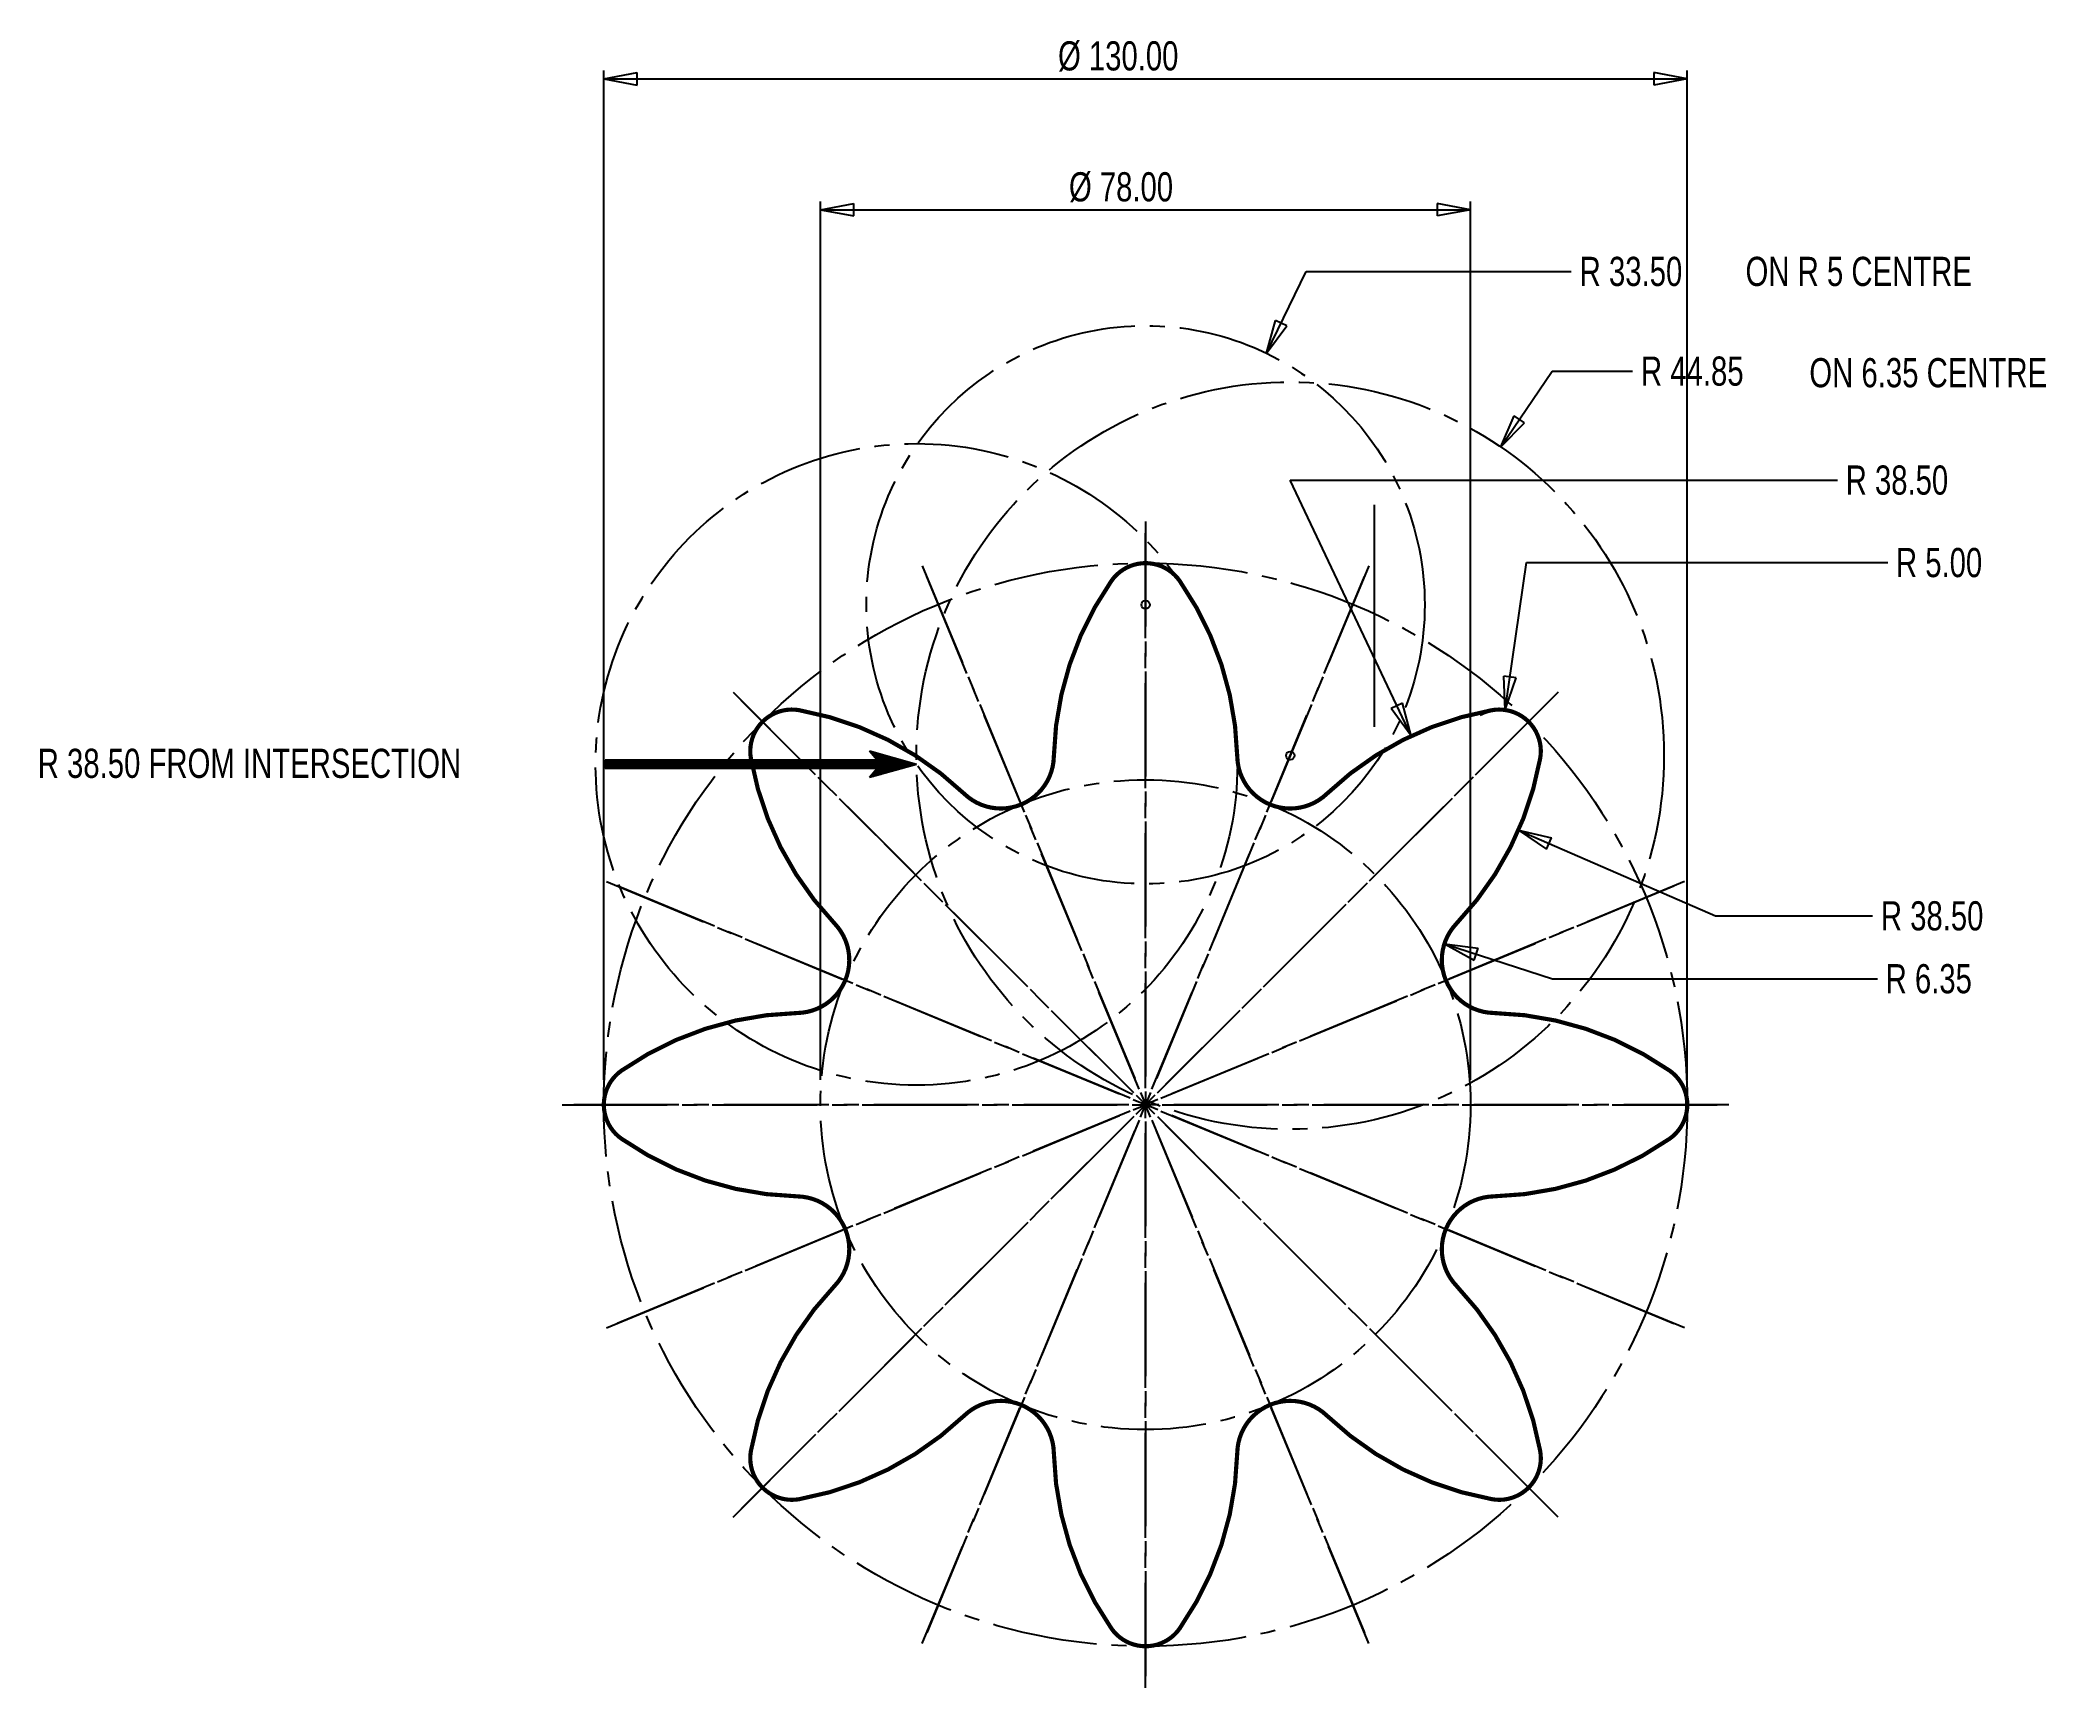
# Model space of a CAD drawing. Extents: x 194 to 434, y 4 to 202.
import ezdxf

# ---------------------------------------------------------------- set-up
doc = ezdxf.new("R2010")
doc.units = 0
doc.header["$MEASUREMENT"] = 0
doc.linetypes.add('DAXCADSINGLECENTRE', pattern=[18, 12.6, -1.8, 1.8, -1.8])
doc.linetypes.add('DAXCADSOLID', pattern=[0])
doc.layers.add('DAXCAD1', color=7, linetype='DAXCADSOLID')

# ---------------------------------------------------------------- blocks, each defined once
blk = doc.blocks.new('*X10')
at = {"layer": 'DAXCAD1', "color": 1, "linetype": 'DAXCADSOLID'}
for p, q in [((292.977295, 114.14917), (294.613312, 115.785202)), ((293.08429, 116.165375), (293.120239, 116.201302)), ((293.182465, 116.051414), (293.286133, 116.155067)), ((293.189423, 114.14917), (294.779205, 115.738968)), ((293.28064, 115.937454), (293.452026, 116.108833)), ((293.378815, 115.823494), (293.61792, 116.062607)), ((293.40155, 114.14917), (294.945099, 115.692734)), ((293.473328, 113.584541), (295.44281, 115.554031)), ((293.47699, 115.709534), (293.783813, 116.016373)), ((293.575165, 115.595573), (293.949738, 115.970139)), ((293.613678, 114.14917), (295.111023, 115.6465)), ((293.67334, 115.481613), (294.115631, 115.923904)), ((293.771515, 115.367653), (294.281525, 115.87767)), ((293.825806, 114.14917), (295.276917, 115.600266)), ((293.86969, 115.253693), (294.447418, 115.831436)), ((261.324951, 114.953041), (261.521088, 115.14917)), ((261.324951, 114.740906), (261.733215, 115.14917)), ((261.324951, 114.52877), (261.945343, 115.14917)), ((261.324951, 114.316643), (262.157471, 115.14917)), ((261.369598, 114.14917), (262.369598, 115.14917)), ((261.581757, 114.14917), (262.581757, 115.14917)), ((261.793884, 114.14917), (262.793884, 115.14917)), ((262.006012, 114.14917), (263.006012, 115.14917)), ((262.21814, 114.14917), (263.21814, 115.14917)), ((262.430267, 114.14917), (263.430267, 115.14917)), ((262.642395, 114.14917), (263.642395, 115.14917)), ((262.854523, 114.14917), (263.854523, 115.14917)), ((263.066681, 114.14917), (264.066681, 115.14917)), ((263.278809, 114.14917), (264.278809, 115.14917)), ((263.490936, 114.14917), (264.490936, 115.14917)), ((263.703064, 114.14917), (264.703064, 115.14917)), ((263.915192, 114.14917), (264.915192, 115.14917)), ((264.127319, 114.14917), (265.127319, 115.14917)), ((264.339447, 114.14917), (265.339447, 115.14917)), ((264.551605, 114.14917), (265.551605, 115.14917)), ((264.763733, 114.14917), (265.763733, 115.14917)), ((264.975861, 114.14917), (265.975861, 115.14917)), ((265.187988, 114.14917), (266.187988, 115.14917)), ((265.400116, 114.14917), (266.400116, 115.14917)), ((265.612244, 114.14917), (266.612244, 115.14917)), ((265.824371, 114.14917), (266.824371, 115.14917)), ((266.03653, 114.14917), (267.03653, 115.14917)), ((266.248657, 114.14917), (267.248657, 115.14917)), ((266.460785, 114.14917), (267.460785, 115.14917)), ((266.672913, 114.14917), (267.672913, 115.14917)), ((266.88504, 114.14917), (267.88504, 115.14917)), ((267.097168, 114.14917), (268.097168, 115.14917)), ((267.309296, 114.14917), (268.309296, 115.14917)), ((267.521454, 114.14917), (268.521454, 115.14917)), ((267.733582, 114.14917), (268.733582, 115.14917)), ((267.945709, 114.14917), (268.945709, 115.14917)), ((268.157837, 114.14917), (269.157837, 115.14917)), ((268.369965, 114.14917), (269.369965, 115.14917)), ((268.582092, 114.14917), (269.582092, 115.14917)), ((268.79422, 114.14917), (269.79422, 115.14917)), ((269.006378, 114.14917), (270.006378, 115.14917)), ((269.218506, 114.14917), (270.218506, 115.14917)), ((269.430634, 114.14917), (270.430634, 115.14917)), ((269.642761, 114.14917), (270.642761, 115.14917)), ((269.854889, 114.14917), (270.854889, 115.14917)), ((270.067017, 114.14917), (271.067017, 115.14917)), ((270.279144, 114.14917), (271.279144, 115.14917)), ((270.491302, 114.14917), (271.491302, 115.14917)), ((270.70343, 114.14917), (271.70343, 115.14917)), ((270.915558, 114.14917), (271.915558, 115.14917)), ((271.127686, 114.14917), (272.127686, 115.14917)), ((271.339813, 114.14917), (272.339813, 115.14917)), ((271.551941, 114.14917), (272.551941, 115.14917)), ((271.764069, 114.14917), (272.764069, 115.14917)), ((271.976227, 114.14917), (272.976227, 115.14917)), ((272.188354, 114.14917), (273.188354, 115.14917)), ((272.400482, 114.14917), (273.400482, 115.14917)), ((272.61261, 114.14917), (273.61261, 115.14917)), ((272.824738, 114.14917), (273.824738, 115.14917)), ((273.036865, 114.14917), (274.036865, 115.14917)), ((273.248993, 114.14917), (274.248993, 115.14917)), ((273.461151, 114.14917), (274.461151, 115.14917)), ((273.673279, 114.14917), (274.673279, 115.14917)), ((273.885406, 114.14917), (274.885406, 115.14917)), ((274.097534, 114.14917), (275.097534, 115.14917)), ((274.309662, 114.14917), (275.309662, 115.14917)), ((274.52179, 114.14917), (275.52179, 115.14917)), ((274.733917, 114.14917), (275.733917, 115.14917)), ((274.946075, 114.14917), (275.946075, 115.14917)), ((275.158203, 114.14917), (276.158203, 115.14917)), ((275.370331, 114.14917), (276.370331, 115.14917)), ((275.582458, 114.14917), (276.582458, 115.14917)), ((275.794586, 114.14917), (276.794586, 115.14917)), ((276.006714, 114.14917), (277.006714, 115.14917)), ((276.218842, 114.14917), (277.218842, 115.14917)), ((276.431, 114.14917), (277.431, 115.14917)), ((276.643127, 114.14917), (277.643127, 115.14917)), ((276.855255, 114.14917), (277.855255, 115.14917)), ((277.067383, 114.14917), (278.067383, 115.14917)), ((277.27951, 114.14917), (278.27951, 115.14917)), ((277.491638, 114.14917), (278.491638, 115.14917)), ((277.703766, 114.14917), (278.703766, 115.14917)), ((277.915924, 114.14917), (278.915924, 115.14917)), ((278.128052, 114.14917), (279.128052, 115.14917)), ((278.340179, 114.14917), (279.340179, 115.14917)), ((278.552307, 114.14917), (279.552307, 115.14917)), ((278.764435, 114.14917), (279.764435, 115.14917)), ((278.976563, 114.14917), (279.976563, 115.14917)), ((279.18869, 114.14917), (280.18869, 115.14917)), ((279.400848, 114.14917), (280.400848, 115.14917)), ((279.612976, 114.14917), (280.612976, 115.14917)), ((279.825104, 114.14917), (280.825104, 115.14917)), ((280.037231, 114.14917), (281.037231, 115.14917)), ((280.249359, 114.14917), (281.249359, 115.14917)), ((280.461487, 114.14917), (281.461487, 115.14917)), ((280.673615, 114.14917), (281.673615, 115.14917)), ((280.885773, 114.14917), (281.885773, 115.14917)), ((281.0979, 114.14917), (282.0979, 115.14917)), ((281.310028, 114.14917), (282.310028, 115.14917)), ((281.522156, 114.14917), (282.522156, 115.14917)), ((281.734283, 114.14917), (282.734283, 115.14917)), ((281.946411, 114.14917), (282.946411, 115.14917)), ((282.158539, 114.14917), (283.158539, 115.14917)), ((282.370697, 114.14917), (283.370697, 115.14917)), ((282.582825, 114.14917), (283.582825, 115.14917)), ((282.794952, 114.14917), (283.794952, 115.14917)), ((283.00708, 114.14917), (284.00708, 115.14917)), ((283.219208, 114.14917), (284.219208, 115.14917)), ((283.431335, 114.14917), (284.431335, 115.14917)), ((283.643463, 114.14917), (284.643463, 115.14917)), ((283.855621, 114.14917), (284.855621, 115.14917)), ((284.067749, 114.14917), (285.067749, 115.14917)), ((284.279877, 114.14917), (285.279877, 115.14917)), ((284.492004, 114.14917), (285.492004, 115.14917)), ((284.704132, 114.14917), (285.704132, 115.14917)), ((284.91626, 114.14917), (285.91626, 115.14917)), ((285.128387, 114.14917), (286.128387, 115.14917)), ((285.340546, 114.14917), (286.340546, 115.14917)), ((285.552673, 114.14917), (286.552673, 115.14917)), ((285.764801, 114.14917), (286.764801, 115.14917)), ((285.976929, 114.14917), (286.976929, 115.14917)), ((286.189056, 114.14917), (287.189056, 115.14917)), ((286.401184, 114.14917), (287.401184, 115.14917)), ((286.613312, 114.14917), (287.613312, 115.14917)), ((286.82547, 114.14917), (287.82547, 115.14917)), ((287.037598, 114.14917), (288.037598, 115.14917)), ((287.249725, 114.14917), (288.249725, 115.14917)), ((287.461853, 114.14917), (288.461853, 115.14917)), ((287.673981, 114.14917), (288.673981, 115.14917)), ((287.886108, 114.14917), (288.886108, 115.14917)), ((288.098236, 114.14917), (289.098236, 115.14917)), ((288.310394, 114.14917), (289.310394, 115.14917)), ((288.522522, 114.14917), (289.522522, 115.14917)), ((288.73465, 114.14917), (289.73465, 115.14917)), ((288.946777, 114.14917), (289.946777, 115.14917)), ((289.158905, 114.14917), (290.158905, 115.14917)), ((289.371033, 114.14917), (290.371033, 115.14917)), ((289.58316, 114.14917), (290.58316, 115.14917)), ((289.795319, 114.14917), (290.795319, 115.14917)), ((290.007446, 114.14917), (291.007446, 115.14917)), ((290.219574, 114.14917), (291.219574, 115.14917)), ((290.431702, 114.14917), (291.431702, 115.14917)), ((290.643829, 114.14917), (291.643829, 115.14917)), ((290.855957, 114.14917), (291.855957, 115.14917)), ((291.068085, 114.14917), (292.068085, 115.14917)), ((291.280243, 114.14917), (292.280243, 115.14917)), ((291.492371, 114.14917), (292.492371, 115.14917)), ((291.704498, 114.14917), (292.704498, 115.14917)), ((291.916626, 114.14917), (292.916626, 115.14917)), ((292.128754, 114.14917), (293.128754, 115.14917)), ((292.340881, 114.14917), (293.340881, 115.14917)), ((292.553009, 114.14917), (293.553009, 115.14917)), ((292.765167, 114.14917), (293.765167, 115.14917)), ((293.227966, 113.12706), (295.608704, 115.507797)), ((293.522064, 113.209023), (295.774597, 115.461563)), ((293.816162, 113.290977), (295.940491, 115.415329)), ((294.110229, 113.37294), (296.106415, 115.369102)), ((294.404327, 113.454895), (296.272308, 115.322868)), ((294.698425, 113.536858), (296.438202, 115.276634)), ((294.992523, 113.618813), (296.604095, 115.2304)), ((295.286621, 113.700775), (296.769989, 115.184166)), ((295.580688, 113.782738), (296.935883, 115.137932)), ((295.874786, 113.864693), (297.101807, 115.091698)), ((296.168884, 113.946655), (297.2677, 115.045464)), ((296.462982, 114.02861), (297.433594, 114.999229)), ((296.75705, 114.110573), (297.599487, 114.952995)), ((297.051147, 114.192528), (297.765381, 114.906761)), ((297.345245, 114.27449), (297.931274, 114.860527)), ((297.639343, 114.356445), (298.097198, 114.814293)), ((297.933441, 114.438408), (298.263092, 114.768059)), ((298.227509, 114.52037), (298.428986, 114.721825)), ((298.521606, 114.602325), (298.594879, 114.675598))]:
    blk.add_line(p, q, dxfattribs=at)

msp = doc.modelspace()

# ---------------------------------------------------------------- linework, layer by layer
at = {"layer": 'DAXCAD1', "color": 1, "linetype": 'DAXCADSOLID'}
for p, q in [((261.172668, 76.804749), (261.172668, 197.940018)), ((261.172668, 196.940018), (265.172668, 197.690018)), ((265.172668, 196.190018), (265.172668, 197.690018)), ((387.172668, 197.690018), (387.172668, 196.190018)), ((391.172668, 196.940018), (387.172668, 197.690018)), ((391.172668, 76.804749), (391.172668, 197.940018)), ((261.172668, 196.940018), (265.172668, 196.190018)), ((261.172668, 196.940018), (326.172668, 196.940018)), ((326.172668, 196.940018), (391.172668, 196.940018)), ((391.172668, 196.940018), (387.172668, 196.190018)), ((287.172668, 76.804749), (287.172668, 182.22229)), ((287.172668, 181.22229), (291.172668, 181.97229)), ((287.172668, 181.22229), (291.172668, 180.47229)), ((287.172668, 181.22229), (326.172668, 181.22229)), ((291.172668, 180.47229), (291.172668, 181.97229)), ((326.172668, 181.22229), (365.172668, 181.22229)), ((361.172668, 181.97229), (361.172668, 180.47229)), ((365.172668, 181.22229), (361.172668, 181.97229)), ((365.172668, 181.22229), (361.172668, 180.47229)), ((365.172668, 76.804749), (365.172668, 182.22229)), ((340.700134, 163.990906), (345.430023, 173.818954)), ((345.430023, 173.818954), (377.256104, 173.81897)), ((340.700134, 163.990906), (341.758942, 167.920456)), ((340.700134, 163.990906), (343.110565, 167.269974)), ((343.110565, 167.269974), (341.758942, 167.920456)), ((368.784332, 152.764862), (374.977692, 161.853058)), ((374.977692, 161.853058), (384.611786, 161.853043)), ((368.784332, 152.764862), (370.417145, 156.492645)), ((371.656677, 155.647934), (370.417145, 156.492645)), ((368.784332, 152.764862), (371.656677, 155.647934)), ((358.030487, 118.058189), (343.505554, 148.777664)), ((343.505554, 148.777664), (409.180664, 148.777649)), ((353.652649, 119.1492), (353.652649, 145.807861)), ((369.313782, 121.17981), (371.869049, 138.873672)), ((371.869049, 138.873672), (415.216095, 138.873672)), ((370.627808, 125.03154), (369.143219, 125.245941)), ((369.313782, 121.17981), (369.143219, 125.245941)), ((369.313782, 121.17981), (370.627808, 125.03154)), ((356.998718, 121.994926), (355.64267, 121.353752)), ((358.030487, 118.058189), (355.64267, 121.353752)), ((358.030487, 118.058189), (356.998718, 121.994926)), ((261.324951, 115.14917), (261.324951, 114.14917)), ((370.924347, 106.760384), (374.891479, 105.852356)), ((370.924347, 106.760384), (374.29306, 104.476891)), ((370.924347, 106.760384), (394.571045, 96.472694)), ((374.29306, 104.476891), (374.891479, 105.852356)), ((394.571045, 96.472694), (413.407074, 96.472694)), ((362.025665, 93.104042), (366.063171, 92.593071)), ((362.025665, 93.104042), (365.603821, 91.165138)), ((362.025665, 93.104042), (375.011353, 88.926674)), ((365.603821, 91.165138), (366.063171, 92.593071)), ((375.011353, 88.926674), (413.975464, 88.926666))]:
    msp.add_line(p, q, dxfattribs=at)
at = {"layer": 'DAXCAD1', "color": 1, "linetype": 'DAXCADSINGLECENTRE'}
for p, q in [((326.17276, 143.804764), (326.172607, 3.804771)), ((326.172607, 3.804752), (326.172729, 143.804749)), ((352.960571, 138.476288), (299.384735, 9.133209)), ((299.384766, 9.133198), (352.960541, 138.476288)), ((352.960449, 9.133124), (299.384857, 138.476303)), ((299.384888, 138.476349), (352.960449, 9.133156)), ((276.67514, 24.30732), (375.670166, 123.302193)), ((375.670197, 123.30217), (276.67514, 24.307316)), ((375.670074, 24.307219), (276.675201, 123.302238)), ((276.675232, 123.302277), (375.670105, 24.307253)), ((390.844238, 100.592514), (261.501038, 47.01696)), ((390.844208, 47.016853), (261.501099, 100.592636)), ((261.501099, 47.016937), (390.844238, 100.59259)), ((261.501129, 100.592644), (390.844238, 47.016869)), ((396.172638, 73.80468), (256.172607, 73.804794)), ((256.172668, 73.804802), (396.172668, 73.804741))]:
    msp.add_line(p, q, dxfattribs=at)
at = {"layer": 'DAXCAD1', "color": 7, "linetype": 'DAXCADSOLID'}
for p, q in [((298.689697, 114.64917), (293.032227, 116.22583)), ((293.959717, 115.14917), (293.032227, 116.22583)), ((293.959717, 115.14917), (261.324951, 115.14917)), ((293.959717, 114.14917), (261.324951, 114.14917)), ((298.689697, 114.64917), (293.032227, 113.07251)), ((293.959717, 114.14917), (293.032227, 113.07251))]:
    msp.add_line(p, q, dxfattribs=at)
at = {"layer": 'DAXCAD1', "color": 1, "linetype": 'DAXCADSOLID', "const_width": 0.5}
for points in [[(330.275, 136.664, 0.521941), (322.071, 136.664)], [(322.071, 136.664, 0.147357), (315.166, 115.554)], [(337.179, 115.554, 0.147357), (330.275, 136.664)], [(284.625, 121.153, 0.521943), (278.824, 115.352)], [(304.435, 111.108, 0.147357), (284.625, 121.153)], [(367.72, 121.153, 0.147357), (347.911, 111.108)], [(373.521, 115.352, 0.6264272214), (366.243, 120.641)], [(278.824, 115.352, 0.147357), (288.869, 95.5429)], [(304.435, 111.108, 0.651322), (315.166, 115.554)], [(337.179, 115.554, 0.651319), (347.911, 111.108)], [(363.476, 95.5429, 0.147358), (373.521, 115.352)], [(299.19, 114.649, 1), (299.19, 114.649)], [(284.424, 84.8112, 0.6513788152), (288.869, 95.5429)], [(363.476, 95.5429, 0.651324), (367.922, 84.8112)], [(284.424, 84.8112, 0.147357), (263.314, 77.9066)], [(389.032, 77.9067, 0.147357), (367.922, 84.8112)], [(263.314, 77.9067, 0.521941), (263.314, 69.7028)], [(389.032, 69.7029, 0.5219532415), (389.032, 77.9067)], [(263.314, 69.7028, 0.147357), (284.424, 62.7983)], [(367.921, 62.7983, 0.147357), (389.032, 69.7028)], [(288.869, 52.0666, 0.6513722262), (284.424, 62.7983)], [(367.922, 62.7983, 0.651315), (363.476, 52.0667)], [(288.869, 52.0666, 0.147357), (278.824, 32.2571)], [(373.521, 32.2572, 0.147357), (363.476, 52.0666)], [(315.166, 32.0559, 0.651319), (304.435, 36.5011)], [(347.911, 36.5011, 0.65132), (337.179, 32.0559)], [(284.625, 26.4561, 0.147357), (304.435, 36.5011)], [(347.911, 36.5012, 0.147358), (367.72, 26.4561)], [(278.824, 32.2571, 0.521938), (284.625, 26.4561)], [(315.166, 32.056, 0.147357), (322.071, 10.9456)], [(330.275, 10.9457, 0.147357), (337.179, 32.056)], [(367.72, 26.4561, 0.5220275043), (373.521, 32.2571)], [(322.071, 10.9456, 0.521939), (330.275, 10.9456)]]:
    msp.add_lwpolyline(points, format="xyb", dxfattribs=at)
at = {"layer": 'DAXCAD1', "color": 1, "linetype": 'DAXCADSINGLECENTRE'}
for centre, radius in [((326.173, 133.805), 33.5), ((343.527, 115.703), 44.85), ((298.69, 114.649), 38.5), ((326.173, 73.8047), 65), ((326.173, 73.8047), 39)]:
    msp.add_circle(centre, radius, dxfattribs=at)
at = {"layer": 'DAXCAD1', "color": 1, "linetype": 'DAXCADSOLID'}
for centre in [(326.173, 133.805), (343.527, 115.703)]:
    msp.add_circle(centre, 0.5, dxfattribs=at)

# ---------------------------------------------------------------- block references
msp.add_blockref('*X10', (0, 0), dxfattribs=at)

# ---------------------------------------------------------------- texts
for s, width, p in [('%%129 130.00', 0.75, (315.672668, 197.940018)), ('%%129 78.00', 0.75, (316.985168, 182.22229)), ('R 33.50', 0.751429, (378.256104, 172.068954)), ('R 44.85', 0.751429, (385.611786, 160.103058)), ('R 38.50', 0.75, (410.180664, 147.027664)), ('R 5.00', 0.75, (416.216095, 137.123672)), ('R 38.50', 0.75, (414.407074, 94.722694)), ('R 6.35', 0.75, (414.975464, 87.176674))]:
    msp.add_text(s, height=3.5, dxfattribs=dict(at, width=width)).set_placement(p)
at = {"layer": 'DAXCAD1', "color": 1, "linetype": 'DAXCADSINGLECENTRE', "width": 0.751429}
for s, p in [('ON R 5 CENTRE', (398.160889, 172.070938)), ('ON 6.35 CENTRE', (405.815338, 159.913818)), ('R 38.50 FROM INTERSECTION', (193.250381, 113.027763))]:
    msp.add_text(s, height=3.5, dxfattribs=at).set_placement(p)

doc.saveas('drawing.dxf')
